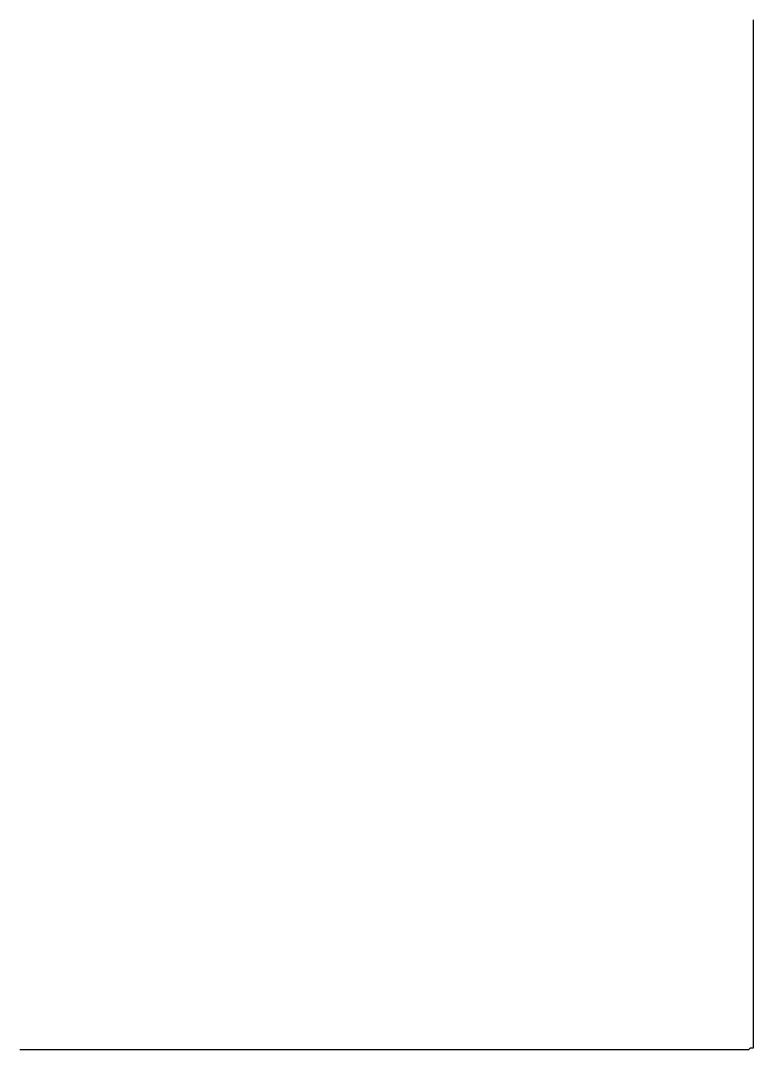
# Model space of a CAD drawing. Extents: x 11 to 695, y 10 to 490.
# Drawn here: x 609.7 to 695.1, y 10.1 to 130 of the extents above; entities that cross this region are included whole.
import ezdxf

# ---------------------------------------------------------------- set-up
doc = ezdxf.new("R2010")
doc.units = 0

msp = doc.modelspace()

# ---------------------------------------------------------------- linework, layer by layer
at = {"layer": 'contour_0'}
for p, q in [((695.12, 129.9), (695.12, 130.08)), ((695.12, 129.73), (695.12, 129.9)), ((695.12, 129.55), (695.12, 129.73)), ((695.12, 129.37), (695.12, 129.55)), ((695.12, 129.2), (695.12, 129.37)), ((695.12, 129.02), (695.12, 129.2)), ((695.12, 128.84), (695.12, 129.02)), ((695.12, 128.67), (695.12, 128.84)), ((695.12, 128.49), (695.12, 128.67)), ((695.12, 128.31), (695.12, 128.49)), ((695.12, 128.14), (695.12, 128.31)), ((695.12, 127.96), (695.12, 128.14)), ((695.12, 127.78), (695.12, 127.96)), ((695.12, 127.61), (695.12, 127.78)), ((695.12, 127.43), (695.12, 127.61)), ((695.12, 127.25), (695.12, 127.43)), ((695.12, 127.08), (695.12, 127.25)), ((695.12, 126.9), (695.12, 127.08)), ((695.12, 126.72), (695.12, 126.9)), ((695.12, 126.55), (695.12, 126.72)), ((695.12, 126.37), (695.12, 126.55)), ((695.12, 126.19), (695.12, 126.37)), ((695.12, 126.02), (695.12, 126.19)), ((695.12, 125.84), (695.12, 126.02)), ((695.12, 125.66), (695.12, 125.84)), ((695.12, 125.49), (695.12, 125.66)), ((695.12, 125.31), (695.12, 125.49)), ((695.12, 125.13), (695.12, 125.31)), ((695.12, 124.96), (695.12, 125.13)), ((695.12, 124.78), (695.12, 124.96)), ((695.12, 124.6), (695.12, 124.78)), ((695.12, 124.43), (695.12, 124.6)), ((695.12, 124.25), (695.12, 124.43)), ((695.12, 124.07), (695.12, 124.25)), ((695.12, 123.9), (695.12, 124.07)), ((695.12, 123.72), (695.12, 123.9)), ((695.12, 123.54), (695.12, 123.72)), ((695.12, 123.37), (695.12, 123.54)), ((695.12, 123.19), (695.12, 123.37)), ((695.12, 123.01), (695.12, 123.19)), ((695.12, 122.83), (695.12, 123.01)), ((695.12, 122.66), (695.12, 122.83)), ((695.12, 122.48), (695.12, 122.66)), ((695.12, 122.3), (695.12, 122.48)), ((695.12, 122.13), (695.12, 122.3)), ((695.12, 121.95), (695.12, 122.13)), ((695.12, 121.77), (695.12, 121.95)), ((695.12, 121.6), (695.12, 121.77)), ((695.12, 121.42), (695.12, 121.6)), ((695.12, 121.24), (695.12, 121.42)), ((695.12, 121.07), (695.12, 121.24)), ((695.12, 120.89), (695.12, 121.07)), ((695.12, 120.71), (695.12, 120.89)), ((695.12, 120.54), (695.12, 120.71)), ((695.12, 120.36), (695.12, 120.54)), ((695.12, 120.18), (695.12, 120.36)), ((695.12, 120.01), (695.12, 120.18)), ((695.12, 119.83), (695.12, 120.01)), ((695.12, 119.65), (695.12, 119.83)), ((695.12, 119.48), (695.12, 119.65)), ((695.12, 119.3), (695.12, 119.48)), ((695.12, 119.12), (695.12, 119.3)), ((695.12, 118.95), (695.12, 119.12)), ((695.12, 118.77), (695.12, 118.95)), ((695.12, 118.59), (695.12, 118.77)), ((695.12, 118.42), (695.12, 118.59)), ((695.12, 118.24), (695.12, 118.42)), ((695.12, 118.06), (695.12, 118.24)), ((695.12, 117.89), (695.12, 118.06)), ((695.12, 117.71), (695.12, 117.89)), ((695.12, 117.53), (695.12, 117.71)), ((695.12, 117.36), (695.12, 117.53)), ((695.12, 117.18), (695.12, 117.36)), ((695.12, 117), (695.12, 117.18)), ((695.12, 116.83), (695.12, 117)), ((695.12, 116.65), (695.12, 116.83)), ((695.12, 116.47), (695.12, 116.65)), ((695.12, 116.3), (695.12, 116.47)), ((695.12, 116.12), (695.12, 116.3)), ((695.12, 115.94), (695.12, 116.12)), ((695.12, 115.77), (695.12, 115.94)), ((695.12, 115.59), (695.12, 115.77)), ((695.12, 115.41), (695.12, 115.59)), ((695.12, 115.24), (695.12, 115.41)), ((695.12, 115.06), (695.12, 115.24)), ((695.12, 114.88), (695.12, 115.06)), ((695.12, 114.7), (695.12, 114.88)), ((695.12, 114.53), (695.12, 114.7)), ((695.12, 114.35), (695.12, 114.53)), ((695.12, 114.17), (695.12, 114.35)), ((695.12, 114), (695.12, 114.17)), ((695.12, 113.82), (695.12, 114)), ((695.12, 113.64), (695.12, 113.82)), ((695.12, 113.47), (695.12, 113.64)), ((695.12, 113.29), (695.12, 113.47)), ((695.12, 113.11), (695.12, 113.29)), ((695.12, 112.94), (695.12, 113.11)), ((695.12, 112.76), (695.12, 112.94)), ((695.12, 112.58), (695.12, 112.76)), ((695.12, 112.41), (695.12, 112.58)), ((695.12, 112.23), (695.12, 112.41)), ((695.12, 112.05), (695.12, 112.23)), ((695.12, 111.88), (695.12, 112.05)), ((695.12, 111.7), (695.12, 111.88)), ((695.12, 111.52), (695.12, 111.7)), ((695.12, 111.35), (695.12, 111.52)), ((695.12, 111.17), (695.12, 111.35)), ((695.12, 110.99), (695.12, 111.17)), ((695.12, 110.82), (695.12, 110.99)), ((695.12, 110.64), (695.12, 110.82)), ((695.12, 110.46), (695.12, 110.64)), ((695.12, 110.29), (695.12, 110.46)), ((695.12, 110.11), (695.12, 110.29)), ((695.12, 109.93), (695.12, 110.11)), ((695.12, 109.76), (695.12, 109.93)), ((695.12, 109.58), (695.12, 109.76)), ((695.12, 109.4), (695.12, 109.58)), ((695.12, 109.23), (695.12, 109.4)), ((695.12, 109.05), (695.12, 109.23)), ((695.12, 108.87), (695.12, 109.05)), ((695.12, 108.7), (695.12, 108.87)), ((695.12, 108.52), (695.12, 108.7)), ((695.12, 108.34), (695.12, 108.52)), ((695.12, 108.17), (695.12, 108.34)), ((695.12, 107.99), (695.12, 108.17)), ((695.12, 107.81), (695.12, 107.99)), ((695.12, 107.64), (695.12, 107.81)), ((695.12, 107.46), (695.12, 107.64)), ((695.12, 107.28), (695.12, 107.46)), ((695.12, 107.1), (695.12, 107.28)), ((695.12, 106.93), (695.12, 107.1)), ((695.12, 106.75), (695.12, 106.93)), ((695.12, 106.57), (695.12, 106.75)), ((695.12, 106.4), (695.12, 106.57)), ((695.12, 106.22), (695.12, 106.4)), ((695.12, 106.04), (695.12, 106.22)), ((695.12, 105.87), (695.12, 106.04)), ((695.12, 105.69), (695.12, 105.87)), ((695.12, 105.51), (695.12, 105.69)), ((695.12, 105.34), (695.12, 105.51)), ((695.12, 105.16), (695.12, 105.34)), ((695.12, 104.98), (695.12, 105.16)), ((695.12, 104.81), (695.12, 104.98)), ((695.12, 104.63), (695.12, 104.81)), ((695.12, 104.45), (695.12, 104.63)), ((695.12, 104.28), (695.12, 104.45)), ((695.12, 104.1), (695.12, 104.28)), ((695.12, 103.92), (695.12, 104.1)), ((695.12, 103.75), (695.12, 103.92)), ((695.12, 103.57), (695.12, 103.75)), ((695.12, 103.39), (695.12, 103.57)), ((695.12, 103.22), (695.12, 103.39)), ((695.12, 103.04), (695.12, 103.22)), ((695.12, 102.86), (695.12, 103.04)), ((695.12, 102.69), (695.12, 102.86)), ((695.12, 102.51), (695.12, 102.69)), ((695.12, 102.33), (695.12, 102.51)), ((695.12, 102.16), (695.12, 102.33)), ((695.12, 101.98), (695.12, 102.16)), ((695.12, 101.8), (695.12, 101.98)), ((695.12, 101.63), (695.12, 101.8)), ((695.12, 101.45), (695.12, 101.63)), ((695.12, 101.27), (695.12, 101.45)), ((695.12, 101.1), (695.12, 101.27)), ((695.12, 100.92), (695.12, 101.1)), ((695.12, 100.74), (695.12, 100.92)), ((695.12, 100.57), (695.12, 100.74)), ((695.12, 100.39), (695.12, 100.57)), ((695.12, 100.21), (695.12, 100.39)), ((695.12, 100.04), (695.12, 100.21)), ((695.12, 99.86), (695.12, 100.04)), ((695.12, 99.68), (695.12, 99.86)), ((695.12, 99.51), (695.12, 99.68)), ((695.12, 99.33), (695.12, 99.51)), ((695.12, 99.15), (695.12, 99.33)), ((695.12, 98.97), (695.12, 99.15)), ((695.12, 98.8), (695.12, 98.97)), ((695.12, 98.62), (695.12, 98.8)), ((695.12, 98.44), (695.12, 98.62)), ((695.12, 98.27), (695.12, 98.44)), ((695.12, 98.09), (695.12, 98.27)), ((695.12, 97.91), (695.12, 98.09)), ((695.12, 97.74), (695.12, 97.91)), ((695.12, 97.56), (695.12, 97.74)), ((695.12, 97.38), (695.12, 97.56)), ((695.12, 97.21), (695.12, 97.38)), ((695.12, 97.03), (695.12, 97.21)), ((695.12, 96.85), (695.12, 97.03)), ((695.12, 96.68), (695.12, 96.85)), ((695.12, 96.5), (695.12, 96.68)), ((695.12, 96.32), (695.12, 96.5)), ((695.12, 96.15), (695.12, 96.32)), ((695.12, 95.97), (695.12, 96.15)), ((695.12, 95.79), (695.12, 95.97)), ((695.12, 95.62), (695.12, 95.79)), ((695.12, 95.44), (695.12, 95.62)), ((695.12, 95.26), (695.12, 95.44)), ((695.12, 95.09), (695.12, 95.26)), ((695.12, 94.91), (695.12, 95.09)), ((695.12, 94.73), (695.12, 94.91)), ((695.12, 94.56), (695.12, 94.73)), ((695.12, 94.38), (695.12, 94.56)), ((695.12, 94.2), (695.12, 94.38)), ((695.12, 94.03), (695.12, 94.2)), ((695.12, 93.85), (695.12, 94.03)), ((695.12, 93.67), (695.12, 93.85)), ((695.12, 93.5), (695.12, 93.67)), ((695.12, 93.32), (695.12, 93.5)), ((695.12, 93.14), (695.12, 93.32)), ((695.12, 92.97), (695.12, 93.14)), ((695.12, 92.79), (695.12, 92.97)), ((695.12, 92.61), (695.12, 92.79)), ((695.12, 92.44), (695.12, 92.61)), ((695.12, 92.26), (695.12, 92.44)), ((695.12, 92.08), (695.12, 92.26)), ((695.12, 91.91), (695.12, 92.08)), ((695.12, 91.73), (695.12, 91.91)), ((695.12, 91.55), (695.12, 91.73)), ((695.12, 91.38), (695.12, 91.55)), ((695.12, 91.2), (695.12, 91.38)), ((695.12, 91.02), (695.12, 91.2)), ((695.12, 90.84), (695.12, 91.02)), ((695.12, 90.67), (695.12, 90.84)), ((695.12, 90.49), (695.12, 90.67)), ((695.12, 90.31), (695.12, 90.49)), ((695.12, 90.14), (695.12, 90.31)), ((695.12, 89.96), (695.12, 90.14)), ((695.12, 89.78), (695.12, 89.96)), ((695.12, 89.61), (695.12, 89.78)), ((695.12, 89.43), (695.12, 89.61)), ((695.12, 89.25), (695.12, 89.43)), ((695.12, 89.08), (695.12, 89.25)), ((695.12, 88.9), (695.12, 89.08)), ((695.12, 88.72), (695.12, 88.9)), ((695.12, 88.55), (695.12, 88.72)), ((695.12, 88.37), (695.12, 88.55)), ((695.12, 88.19), (695.12, 88.37)), ((695.12, 88.02), (695.12, 88.19)), ((695.12, 87.84), (695.12, 88.02)), ((695.12, 87.66), (695.12, 87.84)), ((695.12, 87.49), (695.12, 87.66)), ((695.12, 87.31), (695.12, 87.49)), ((695.12, 87.13), (695.12, 87.31)), ((695.12, 86.96), (695.12, 87.13)), ((695.12, 86.78), (695.12, 86.96)), ((695.12, 86.6), (695.12, 86.78)), ((695.12, 86.43), (695.12, 86.6)), ((695.12, 86.25), (695.12, 86.43)), ((695.12, 86.07), (695.12, 86.25)), ((695.12, 85.9), (695.12, 86.07)), ((695.12, 85.72), (695.12, 85.9)), ((695.12, 85.54), (695.12, 85.72)), ((695.12, 85.37), (695.12, 85.54)), ((695.12, 85.19), (695.12, 85.37)), ((695.12, 85.01), (695.12, 85.19)), ((695.12, 84.84), (695.12, 85.01)), ((695.12, 84.66), (695.12, 84.84)), ((695.12, 84.48), (695.12, 84.66)), ((695.12, 84.31), (695.12, 84.48)), ((695.12, 84.13), (695.12, 84.31)), ((695.12, 83.95), (695.12, 84.13)), ((695.12, 83.78), (695.12, 83.95)), ((695.12, 83.6), (695.12, 83.78)), ((695.12, 83.42), (695.12, 83.6)), ((695.12, 83.24), (695.12, 83.42)), ((695.12, 83.07), (695.12, 83.24)), ((695.12, 82.89), (695.12, 83.07)), ((695.12, 82.71), (695.12, 82.89)), ((695.12, 82.54), (695.12, 82.71)), ((695.12, 82.36), (695.12, 82.54)), ((695.12, 82.18), (695.12, 82.36)), ((695.12, 82.01), (695.12, 82.18)), ((695.12, 81.83), (695.12, 82.01)), ((695.12, 81.65), (695.12, 81.83)), ((695.12, 81.48), (695.12, 81.65)), ((695.12, 81.3), (695.12, 81.48)), ((695.12, 81.12), (695.12, 81.3)), ((695.12, 80.95), (695.12, 81.12)), ((695.12, 80.77), (695.12, 80.95)), ((695.12, 80.59), (695.12, 80.77)), ((695.12, 80.42), (695.12, 80.59)), ((695.12, 80.24), (695.12, 80.42)), ((695.12, 80.06), (695.12, 80.24)), ((695.12, 79.89), (695.12, 80.06)), ((695.12, 79.71), (695.12, 79.89)), ((695.12, 79.53), (695.12, 79.71)), ((695.12, 79.36), (695.12, 79.53)), ((695.12, 79.18), (695.12, 79.36)), ((695.12, 79), (695.12, 79.18)), ((695.12, 78.83), (695.12, 79)), ((695.12, 78.65), (695.12, 78.83)), ((695.12, 78.47), (695.12, 78.65)), ((695.12, 78.3), (695.12, 78.47)), ((695.12, 78.12), (695.12, 78.3)), ((695.12, 77.94), (695.12, 78.12)), ((695.12, 77.77), (695.12, 77.94)), ((695.12, 77.59), (695.12, 77.77)), ((695.12, 77.41), (695.12, 77.59)), ((695.12, 77.24), (695.12, 77.41)), ((695.12, 77.06), (695.12, 77.24)), ((695.12, 76.88), (695.12, 77.06)), ((695.12, 76.71), (695.12, 76.88)), ((695.12, 76.53), (695.12, 76.71)), ((695.12, 76.35), (695.12, 76.53)), ((695.12, 76.18), (695.12, 76.35)), ((695.12, 76), (695.12, 76.18)), ((695.12, 75.82), (695.12, 76)), ((695.12, 75.65), (695.12, 75.82)), ((695.12, 75.47), (695.12, 75.65)), ((695.12, 75.29), (695.12, 75.47)), ((695.12, 75.11), (695.12, 75.29)), ((695.12, 74.94), (695.12, 75.11)), ((695.12, 74.76), (695.12, 74.94)), ((695.12, 74.58), (695.12, 74.76)), ((695.12, 74.41), (695.12, 74.58)), ((695.12, 74.23), (695.12, 74.41)), ((695.12, 74.05), (695.12, 74.23)), ((695.12, 73.88), (695.12, 74.05)), ((695.12, 73.7), (695.12, 73.88)), ((695.12, 73.52), (695.12, 73.7)), ((695.12, 73.35), (695.12, 73.52)), ((695.12, 73.17), (695.12, 73.35)), ((695.12, 72.99), (695.12, 73.17)), ((695.12, 72.82), (695.12, 72.99)), ((695.12, 72.64), (695.12, 72.82)), ((695.12, 72.46), (695.12, 72.64)), ((695.12, 72.29), (695.12, 72.46)), ((695.12, 72.11), (695.12, 72.29)), ((695.12, 71.93), (695.12, 72.11)), ((695.12, 71.76), (695.12, 71.93)), ((695.12, 71.58), (695.12, 71.76)), ((695.12, 71.4), (695.12, 71.58)), ((695.12, 71.23), (695.12, 71.4)), ((695.12, 71.05), (695.12, 71.23)), ((695.12, 70.87), (695.12, 71.05)), ((695.12, 70.7), (695.12, 70.87)), ((695.12, 70.52), (695.12, 70.7)), ((695.12, 70.34), (695.12, 70.52)), ((695.12, 70.17), (695.12, 70.34)), ((695.12, 69.99), (695.12, 70.17)), ((695.12, 69.81), (695.12, 69.99)), ((695.12, 69.64), (695.12, 69.81)), ((695.12, 69.46), (695.12, 69.64)), ((695.12, 69.28), (695.12, 69.46)), ((695.12, 69.11), (695.12, 69.28)), ((695.12, 68.93), (695.12, 69.11)), ((695.12, 68.75), (695.12, 68.93)), ((695.12, 68.58), (695.12, 68.75)), ((695.12, 68.4), (695.12, 68.58)), ((695.12, 68.22), (695.12, 68.4)), ((695.12, 68.05), (695.12, 68.22)), ((695.12, 67.87), (695.12, 68.05)), ((695.12, 67.69), (695.12, 67.87)), ((695.12, 67.52), (695.12, 67.69)), ((695.12, 67.34), (695.12, 67.52)), ((695.12, 67.16), (695.12, 67.34)), ((695.12, 66.98), (695.12, 67.16)), ((695.12, 66.81), (695.12, 66.98)), ((695.12, 66.63), (695.12, 66.81)), ((695.12, 66.45), (695.12, 66.63)), ((695.12, 66.28), (695.12, 66.45)), ((695.12, 66.1), (695.12, 66.28)), ((695.12, 65.92), (695.12, 66.1)), ((695.12, 65.75), (695.12, 65.92)), ((695.12, 65.57), (695.12, 65.75)), ((695.12, 65.39), (695.12, 65.57)), ((695.12, 65.22), (695.12, 65.39)), ((695.12, 65.04), (695.12, 65.22)), ((695.12, 64.86), (695.12, 65.04)), ((695.12, 64.69), (695.12, 64.86)), ((695.12, 64.51), (695.12, 64.69)), ((695.12, 64.33), (695.12, 64.51)), ((695.12, 64.16), (695.12, 64.33)), ((695.12, 63.98), (695.12, 64.16)), ((695.12, 63.8), (695.12, 63.98)), ((695.12, 63.63), (695.12, 63.8)), ((695.12, 63.45), (695.12, 63.63)), ((695.12, 63.27), (695.12, 63.45)), ((695.12, 63.1), (695.12, 63.27)), ((695.12, 62.92), (695.12, 63.1)), ((695.12, 62.74), (695.12, 62.92)), ((695.12, 62.57), (695.12, 62.74)), ((695.12, 62.39), (695.12, 62.57)), ((695.12, 62.21), (695.12, 62.39)), ((695.12, 62.04), (695.12, 62.21)), ((695.12, 61.86), (695.12, 62.04)), ((695.12, 61.68), (695.12, 61.86)), ((695.12, 61.51), (695.12, 61.68)), ((695.12, 61.33), (695.12, 61.51)), ((695.12, 61.15), (695.12, 61.33)), ((695.12, 60.98), (695.12, 61.15)), ((695.12, 60.8), (695.12, 60.98)), ((695.12, 60.62), (695.12, 60.8)), ((695.12, 60.45), (695.12, 60.62)), ((695.12, 60.27), (695.12, 60.45)), ((695.12, 60.09), (695.12, 60.27)), ((695.12, 59.92), (695.12, 60.09)), ((695.12, 59.74), (695.12, 59.92)), ((695.12, 59.56), (695.12, 59.74)), ((695.12, 59.38), (695.12, 59.56)), ((695.12, 59.21), (695.12, 59.38)), ((695.12, 59.03), (695.12, 59.21)), ((695.12, 58.85), (695.12, 59.03)), ((695.12, 58.68), (695.12, 58.85)), ((695.12, 58.5), (695.12, 58.68)), ((695.12, 58.32), (695.12, 58.5)), ((695.12, 58.15), (695.12, 58.32)), ((695.12, 57.97), (695.12, 58.15)), ((695.12, 57.79), (695.12, 57.97)), ((695.12, 57.62), (695.12, 57.79)), ((695.12, 57.44), (695.12, 57.62)), ((695.12, 57.26), (695.12, 57.44)), ((695.12, 57.09), (695.12, 57.26)), ((695.12, 56.91), (695.12, 57.09)), ((695.12, 56.73), (695.12, 56.91)), ((695.12, 56.56), (695.12, 56.73)), ((695.12, 56.38), (695.12, 56.56)), ((695.12, 56.2), (695.12, 56.38)), ((695.12, 56.03), (695.12, 56.2)), ((695.12, 55.85), (695.12, 56.03)), ((695.12, 55.67), (695.12, 55.85)), ((695.12, 55.5), (695.12, 55.67)), ((695.12, 55.32), (695.12, 55.5)), ((695.12, 55.14), (695.12, 55.32)), ((695.12, 54.97), (695.12, 55.14)), ((695.12, 54.79), (695.12, 54.97)), ((695.12, 54.61), (695.12, 54.79)), ((695.12, 54.44), (695.12, 54.61)), ((695.12, 54.26), (695.12, 54.44)), ((695.12, 54.08), (695.12, 54.26)), ((695.12, 53.91), (695.12, 54.08)), ((695.12, 53.73), (695.12, 53.91)), ((695.12, 53.55), (695.12, 53.73)), ((695.12, 53.38), (695.12, 53.55)), ((695.12, 53.2), (695.12, 53.38)), ((695.12, 53.02), (695.12, 53.2)), ((695.12, 52.85), (695.12, 53.02)), ((695.12, 52.67), (695.12, 52.85)), ((695.12, 52.49), (695.12, 52.67)), ((695.12, 52.32), (695.12, 52.49)), ((695.12, 52.14), (695.12, 52.32)), ((695.12, 51.96), (695.12, 52.14)), ((695.12, 51.79), (695.12, 51.96)), ((695.12, 51.61), (695.12, 51.79)), ((695.12, 51.43), (695.12, 51.61)), ((695.12, 51.25), (695.12, 51.43)), ((695.12, 51.08), (695.12, 51.25)), ((695.12, 50.9), (695.12, 51.08)), ((695.12, 50.72), (695.12, 50.9)), ((695.12, 50.55), (695.12, 50.72)), ((695.12, 50.37), (695.12, 50.55)), ((695.12, 50.19), (695.12, 50.37)), ((695.12, 50.02), (695.12, 50.19)), ((695.12, 49.84), (695.12, 50.02)), ((695.12, 49.66), (695.12, 49.84)), ((695.12, 49.49), (695.12, 49.66)), ((695.12, 49.31), (695.12, 49.49)), ((695.12, 49.13), (695.12, 49.31)), ((695.12, 48.96), (695.12, 49.13)), ((695.12, 48.78), (695.12, 48.96)), ((695.12, 48.6), (695.12, 48.78)), ((695.12, 48.43), (695.12, 48.6)), ((695.12, 48.25), (695.12, 48.43)), ((695.12, 48.07), (695.12, 48.25)), ((695.12, 47.9), (695.12, 48.07)), ((695.12, 47.72), (695.12, 47.9)), ((695.12, 47.54), (695.12, 47.72)), ((695.12, 47.37), (695.12, 47.54)), ((695.12, 47.19), (695.12, 47.37)), ((695.12, 47.01), (695.12, 47.19)), ((695.12, 46.84), (695.12, 47.01)), ((695.12, 46.66), (695.12, 46.84)), ((695.12, 46.48), (695.12, 46.66)), ((695.12, 46.31), (695.12, 46.48)), ((695.12, 46.13), (695.12, 46.31)), ((695.12, 45.95), (695.12, 46.13)), ((695.12, 45.78), (695.12, 45.95)), ((695.12, 45.6), (695.12, 45.78)), ((695.12, 45.42), (695.12, 45.6)), ((695.12, 45.25), (695.12, 45.42)), ((695.12, 45.07), (695.12, 45.25)), ((695.12, 44.89), (695.12, 45.07)), ((695.12, 44.72), (695.12, 44.89)), ((695.12, 44.54), (695.12, 44.72)), ((695.12, 44.36), (695.12, 44.54)), ((695.12, 44.19), (695.12, 44.36)), ((695.12, 44.01), (695.12, 44.19)), ((695.12, 43.83), (695.12, 44.01)), ((695.12, 43.66), (695.12, 43.83)), ((695.12, 43.48), (695.12, 43.66)), ((695.12, 43.3), (695.12, 43.48)), ((695.12, 43.12), (695.12, 43.3)), ((695.12, 42.95), (695.12, 43.12)), ((695.12, 42.77), (695.12, 42.95)), ((695.12, 42.59), (695.12, 42.77)), ((695.12, 42.42), (695.12, 42.59)), ((695.12, 42.24), (695.12, 42.42)), ((695.12, 42.06), (695.12, 42.24)), ((695.12, 41.89), (695.12, 42.06)), ((695.12, 41.71), (695.12, 41.89)), ((695.12, 41.53), (695.12, 41.71)), ((695.12, 41.36), (695.12, 41.53)), ((695.12, 41.18), (695.12, 41.36)), ((695.12, 41), (695.12, 41.18)), ((695.12, 40.83), (695.12, 41)), ((695.12, 40.65), (695.12, 40.83)), ((695.12, 40.47), (695.12, 40.65)), ((695.12, 40.3), (695.12, 40.47)), ((695.12, 40.12), (695.12, 40.3)), ((695.12, 39.94), (695.12, 40.12)), ((695.12, 39.77), (695.12, 39.94)), ((695.12, 39.59), (695.12, 39.77)), ((695.12, 39.41), (695.12, 39.59)), ((695.12, 39.24), (695.12, 39.41)), ((695.12, 39.06), (695.12, 39.24)), ((695.12, 38.88), (695.12, 39.06)), ((695.12, 38.71), (695.12, 38.88)), ((695.12, 38.53), (695.12, 38.71)), ((695.12, 38.35), (695.12, 38.53)), ((695.12, 38.18), (695.12, 38.35)), ((695.12, 38), (695.12, 38.18)), ((695.12, 37.82), (695.12, 38)), ((695.12, 37.65), (695.12, 37.82)), ((695.12, 37.47), (695.12, 37.65)), ((695.12, 37.29), (695.12, 37.47)), ((695.12, 37.12), (695.12, 37.29)), ((695.12, 36.94), (695.12, 37.12)), ((695.12, 36.76), (695.12, 36.94)), ((695.12, 36.59), (695.12, 36.76)), ((695.12, 36.41), (695.12, 36.59)), ((695.12, 36.23), (695.12, 36.41)), ((695.12, 36.06), (695.12, 36.23)), ((695.12, 35.88), (695.12, 36.06)), ((695.12, 35.7), (695.12, 35.88)), ((695.12, 35.52), (695.12, 35.7)), ((695.12, 35.35), (695.12, 35.52)), ((695.12, 35.17), (695.12, 35.35)), ((695.12, 34.99), (695.12, 35.17)), ((695.12, 34.82), (695.12, 34.99)), ((695.12, 34.64), (695.12, 34.82)), ((695.12, 34.46), (695.12, 34.64)), ((695.12, 34.29), (695.12, 34.46)), ((695.12, 34.11), (695.12, 34.29)), ((695.12, 33.93), (695.12, 34.11)), ((695.12, 33.76), (695.12, 33.93)), ((695.12, 33.58), (695.12, 33.76)), ((695.12, 33.4), (695.12, 33.58)), ((695.12, 33.23), (695.12, 33.4)), ((695.12, 33.05), (695.12, 33.23)), ((695.12, 32.87), (695.12, 33.05)), ((695.12, 32.7), (695.12, 32.87)), ((695.12, 32.52), (695.12, 32.7)), ((695.12, 32.34), (695.12, 32.52)), ((695.12, 32.17), (695.12, 32.34)), ((695.12, 31.99), (695.12, 32.17)), ((695.12, 31.81), (695.12, 31.99)), ((695.12, 31.64), (695.12, 31.81)), ((695.12, 31.46), (695.12, 31.64)), ((695.12, 31.28), (695.12, 31.46)), ((695.12, 31.11), (695.12, 31.28)), ((695.12, 30.93), (695.12, 31.11)), ((695.12, 30.75), (695.12, 30.93)), ((695.12, 30.58), (695.12, 30.75)), ((695.12, 30.4), (695.12, 30.58)), ((695.12, 30.22), (695.12, 30.4)), ((695.12, 30.05), (695.12, 30.22)), ((695.12, 29.87), (695.12, 30.05)), ((695.12, 29.69), (695.12, 29.87)), ((695.12, 29.52), (695.12, 29.69)), ((695.12, 29.34), (695.12, 29.52)), ((695.12, 29.16), (695.12, 29.34)), ((695.12, 28.99), (695.12, 29.16)), ((695.12, 28.81), (695.12, 28.99)), ((695.12, 28.63), (695.12, 28.81)), ((695.12, 28.46), (695.12, 28.63)), ((695.12, 28.28), (695.12, 28.46)), ((695.12, 28.1), (695.12, 28.28)), ((695.12, 27.93), (695.12, 28.1)), ((695.12, 27.75), (695.12, 27.93)), ((695.12, 27.57), (695.12, 27.75)), ((695.12, 27.39), (695.12, 27.57)), ((695.12, 27.22), (695.12, 27.39)), ((695.12, 27.04), (695.12, 27.22)), ((695.12, 26.86), (695.12, 27.04)), ((695.12, 26.69), (695.12, 26.86)), ((695.12, 26.51), (695.12, 26.69)), ((695.12, 26.33), (695.12, 26.51)), ((695.12, 26.16), (695.12, 26.33)), ((695.12, 25.98), (695.12, 26.16)), ((695.12, 25.8), (695.12, 25.98)), ((695.12, 25.63), (695.12, 25.8)), ((695.12, 25.45), (695.12, 25.63)), ((695.12, 25.27), (695.12, 25.45)), ((695.12, 25.1), (695.12, 25.27)), ((695.12, 24.92), (695.12, 25.1)), ((695.12, 24.74), (695.12, 24.92)), ((695.12, 24.57), (695.12, 24.74)), ((695.12, 24.39), (695.12, 24.57)), ((695.12, 24.21), (695.12, 24.39)), ((695.12, 24.04), (695.12, 24.21)), ((695.12, 23.86), (695.12, 24.04)), ((695.12, 23.68), (695.12, 23.86)), ((695.12, 23.51), (695.12, 23.68)), ((695.12, 23.33), (695.12, 23.51)), ((695.12, 23.15), (695.12, 23.33)), ((695.12, 22.98), (695.12, 23.15)), ((695.12, 22.8), (695.12, 22.98)), ((695.12, 22.62), (695.12, 22.8)), ((695.12, 22.45), (695.12, 22.62)), ((695.12, 22.27), (695.12, 22.45)), ((695.12, 22.09), (695.12, 22.27)), ((695.12, 21.92), (695.12, 22.09)), ((695.12, 21.74), (695.12, 21.92)), ((695.12, 21.56), (695.12, 21.74)), ((695.12, 21.39), (695.12, 21.56)), ((695.12, 21.21), (695.12, 21.39)), ((695.12, 21.03), (695.12, 21.21)), ((695.12, 20.86), (695.12, 21.03)), ((695.12, 20.68), (695.12, 20.86)), ((695.12, 20.5), (695.12, 20.68)), ((695.12, 20.33), (695.12, 20.5)), ((695.12, 20.15), (695.12, 20.33)), ((695.12, 19.97), (695.12, 20.15)), ((695.12, 19.79), (695.12, 19.97)), ((695.12, 19.62), (695.12, 19.79)), ((695.12, 19.44), (695.12, 19.62)), ((695.12, 19.26), (695.12, 19.44)), ((695.12, 19.09), (695.12, 19.26)), ((695.12, 18.91), (695.12, 19.09)), ((695.12, 18.73), (695.12, 18.91)), ((695.12, 18.56), (695.12, 18.73)), ((695.12, 18.38), (695.12, 18.56)), ((695.12, 18.2), (695.12, 18.38)), ((695.12, 18.03), (695.12, 18.2)), ((695.12, 17.85), (695.12, 18.03)), ((695.12, 17.67), (695.12, 17.85)), ((695.12, 17.5), (695.12, 17.67)), ((695.12, 17.32), (695.12, 17.5)), ((695.12, 17.14), (695.12, 17.32)), ((695.12, 16.97), (695.12, 17.14)), ((695.12, 16.79), (695.12, 16.97)), ((695.12, 16.61), (695.12, 16.79)), ((695.12, 16.44), (695.12, 16.61)), ((695.12, 16.26), (695.12, 16.44)), ((695.12, 16.08), (695.12, 16.26)), ((695.12, 15.91), (695.12, 16.08)), ((695.12, 15.73), (695.12, 15.91)), ((695.12, 15.55), (695.12, 15.73)), ((695.12, 15.38), (695.12, 15.55)), ((695.12, 15.2), (695.12, 15.38)), ((695.12, 15.02), (695.12, 15.2)), ((695.12, 14.85), (695.12, 15.02)), ((695.12, 14.67), (695.12, 14.85)), ((695.12, 14.49), (695.12, 14.67)), ((695.12, 14.32), (695.12, 14.49)), ((695.12, 14.14), (695.12, 14.32)), ((695.12, 13.96), (695.12, 14.14)), ((695.12, 13.79), (695.12, 13.96)), ((695.12, 13.61), (695.12, 13.79)), ((695.12, 13.43), (695.12, 13.61)), ((695.12, 13.26), (695.12, 13.43)), ((695.12, 13.08), (695.12, 13.26)), ((695.12, 12.9), (695.12, 13.08)), ((695.12, 12.73), (695.12, 12.9)), ((695.12, 12.55), (695.12, 12.73)), ((695.12, 12.37), (695.12, 12.55)), ((695.12, 12.2), (695.12, 12.37)), ((695.12, 12.02), (695.12, 12.2)), ((695.12, 11.84), (695.12, 12.02)), ((695.12, 11.66), (695.12, 11.84)), ((695.12, 11.49), (695.12, 11.66)), ((695.12, 11.31), (695.12, 11.49)), ((695.12, 11.13), (695.12, 11.31)), ((695.12, 10.96), (695.12, 11.13)), ((695.12, 10.78), (695.12, 10.96)), ((609.58, 10.07), (609.76, 10.07)), ((609.76, 10.07), (609.93, 10.07)), ((609.93, 10.07), (610.11, 10.07)), ((610.11, 10.07), (610.29, 10.07)), ((610.29, 10.07), (610.46, 10.07)), ((610.46, 10.07), (610.64, 10.07)), ((610.64, 10.07), (610.82, 10.07)), ((610.82, 10.07), (610.99, 10.07)), ((610.99, 10.07), (611.17, 10.07)), ((611.17, 10.07), (611.35, 10.07)), ((611.35, 10.07), (611.52, 10.07)), ((611.52, 10.07), (611.7, 10.07)), ((611.7, 10.07), (611.88, 10.07)), ((611.88, 10.07), (612.05, 10.07)), ((612.05, 10.07), (612.23, 10.07)), ((612.23, 10.07), (612.41, 10.07)), ((612.41, 10.07), (612.58, 10.07)), ((612.58, 10.07), (612.76, 10.07)), ((612.76, 10.07), (612.94, 10.07)), ((612.94, 10.07), (613.11, 10.07)), ((613.11, 10.07), (613.29, 10.07)), ((613.29, 10.07), (613.47, 10.07)), ((613.47, 10.07), (613.64, 10.07)), ((613.64, 10.07), (613.82, 10.07)), ((613.82, 10.07), (614, 10.07)), ((614, 10.07), (614.17, 10.07)), ((614.17, 10.07), (614.35, 10.07)), ((614.35, 10.07), (614.53, 10.07)), ((614.53, 10.07), (614.7, 10.07)), ((614.7, 10.07), (614.88, 10.07)), ((614.88, 10.07), (615.06, 10.07)), ((615.06, 10.07), (615.24, 10.07)), ((615.24, 10.07), (615.41, 10.07)), ((615.41, 10.07), (615.59, 10.07)), ((615.59, 10.07), (615.77, 10.07)), ((615.77, 10.07), (615.94, 10.07)), ((615.94, 10.07), (616.12, 10.07)), ((616.12, 10.07), (616.3, 10.07)), ((616.3, 10.07), (616.47, 10.07)), ((616.47, 10.07), (616.65, 10.07)), ((616.65, 10.07), (616.83, 10.07)), ((616.83, 10.07), (617, 10.07)), ((617, 10.07), (617.18, 10.07)), ((617.18, 10.07), (617.36, 10.07)), ((617.36, 10.07), (617.53, 10.07)), ((617.53, 10.07), (617.71, 10.07)), ((617.71, 10.07), (617.89, 10.07)), ((617.89, 10.07), (618.06, 10.07)), ((618.06, 10.07), (618.24, 10.07)), ((618.24, 10.07), (618.42, 10.07)), ((618.42, 10.07), (618.59, 10.07)), ((618.59, 10.07), (618.77, 10.07)), ((618.77, 10.07), (618.95, 10.07)), ((618.95, 10.07), (619.12, 10.07)), ((619.12, 10.07), (619.3, 10.07)), ((619.3, 10.07), (619.48, 10.07)), ((619.48, 10.07), (619.65, 10.07)), ((619.65, 10.07), (619.83, 10.07)), ((619.83, 10.07), (620.01, 10.07)), ((620.01, 10.07), (620.18, 10.07)), ((620.18, 10.07), (620.36, 10.07)), ((620.36, 10.07), (620.54, 10.07)), ((620.54, 10.07), (620.71, 10.07)), ((620.71, 10.07), (620.89, 10.07)), ((620.89, 10.07), (621.07, 10.07)), ((621.07, 10.07), (621.24, 10.07)), ((621.24, 10.07), (621.42, 10.07)), ((621.42, 10.07), (621.6, 10.07)), ((621.6, 10.07), (621.77, 10.07)), ((621.77, 10.07), (621.95, 10.07)), ((621.95, 10.07), (622.13, 10.07)), ((622.13, 10.07), (622.3, 10.07)), ((622.3, 10.07), (622.48, 10.07)), ((622.48, 10.07), (622.66, 10.07)), ((622.66, 10.07), (622.83, 10.07)), ((622.83, 10.07), (623.01, 10.07)), ((623.01, 10.07), (623.19, 10.07)), ((623.19, 10.07), (623.37, 10.07)), ((623.37, 10.07), (623.54, 10.07)), ((623.54, 10.07), (623.72, 10.07)), ((623.72, 10.07), (623.9, 10.07)), ((623.9, 10.07), (624.07, 10.07)), ((624.07, 10.07), (624.25, 10.07)), ((624.25, 10.07), (624.43, 10.07)), ((624.43, 10.07), (624.6, 10.07)), ((624.6, 10.07), (624.78, 10.07)), ((624.78, 10.07), (624.96, 10.07)), ((624.96, 10.07), (625.13, 10.07)), ((625.13, 10.07), (625.31, 10.07)), ((625.31, 10.07), (625.49, 10.07)), ((625.49, 10.07), (625.66, 10.07)), ((625.66, 10.07), (625.84, 10.07)), ((625.84, 10.07), (626.02, 10.07)), ((626.02, 10.07), (626.19, 10.07)), ((626.19, 10.07), (626.37, 10.07)), ((626.37, 10.07), (626.55, 10.07)), ((626.55, 10.07), (626.72, 10.07)), ((626.72, 10.07), (626.9, 10.07)), ((626.9, 10.07), (627.08, 10.07)), ((627.08, 10.07), (627.25, 10.07)), ((627.25, 10.07), (627.43, 10.07)), ((627.43, 10.07), (627.61, 10.07)), ((627.61, 10.07), (627.78, 10.07)), ((627.78, 10.07), (627.96, 10.07)), ((627.96, 10.07), (628.14, 10.07)), ((628.14, 10.07), (628.31, 10.07)), ((628.31, 10.07), (628.49, 10.07)), ((628.49, 10.07), (628.67, 10.07)), ((628.67, 10.07), (628.84, 10.07)), ((628.84, 10.07), (629.02, 10.07)), ((629.02, 10.07), (629.2, 10.07)), ((629.2, 10.07), (629.37, 10.07)), ((629.37, 10.07), (629.55, 10.07)), ((629.55, 10.07), (629.73, 10.07)), ((629.73, 10.07), (629.9, 10.07)), ((629.9, 10.07), (630.08, 10.07)), ((630.08, 10.07), (630.26, 10.07)), ((630.26, 10.07), (630.43, 10.07)), ((630.43, 10.07), (630.61, 10.07)), ((630.61, 10.07), (630.79, 10.07)), ((630.79, 10.07), (630.97, 10.07)), ((630.97, 10.07), (631.14, 10.07)), ((631.14, 10.07), (631.32, 10.07)), ((631.32, 10.07), (631.5, 10.07)), ((631.5, 10.07), (631.67, 10.07)), ((631.67, 10.07), (631.85, 10.07)), ((631.85, 10.07), (632.03, 10.07)), ((632.03, 10.07), (632.2, 10.07)), ((632.2, 10.07), (632.38, 10.07)), ((632.38, 10.07), (632.56, 10.07)), ((632.56, 10.07), (632.73, 10.07)), ((632.73, 10.07), (632.91, 10.07)), ((632.91, 10.07), (633.09, 10.07)), ((633.09, 10.07), (633.26, 10.07)), ((633.26, 10.07), (633.44, 10.07)), ((633.44, 10.07), (633.62, 10.07)), ((633.62, 10.07), (633.79, 10.07)), ((633.79, 10.07), (633.97, 10.07)), ((633.97, 10.07), (634.15, 10.07)), ((634.15, 10.07), (634.32, 10.07)), ((634.32, 10.07), (634.5, 10.07)), ((634.5, 10.07), (634.68, 10.07)), ((634.68, 10.07), (634.85, 10.07)), ((634.85, 10.07), (635.03, 10.07)), ((635.03, 10.07), (635.21, 10.07)), ((635.21, 10.07), (635.38, 10.07)), ((635.38, 10.07), (635.56, 10.07)), ((635.56, 10.07), (635.74, 10.07)), ((635.74, 10.07), (635.91, 10.07)), ((635.91, 10.07), (636.09, 10.07)), ((636.09, 10.07), (636.27, 10.07)), ((636.27, 10.07), (636.44, 10.07)), ((636.44, 10.07), (636.62, 10.07)), ((636.62, 10.07), (636.8, 10.07)), ((636.8, 10.07), (636.97, 10.07)), ((636.97, 10.07), (637.15, 10.07)), ((637.15, 10.07), (637.33, 10.07)), ((637.33, 10.07), (637.5, 10.07)), ((637.5, 10.07), (637.68, 10.07)), ((637.68, 10.07), (637.86, 10.07)), ((637.86, 10.07), (638.03, 10.07)), ((638.03, 10.07), (638.21, 10.07)), ((638.21, 10.07), (638.39, 10.07)), ((638.39, 10.07), (638.56, 10.07)), ((638.56, 10.07), (638.74, 10.07)), ((638.74, 10.07), (638.92, 10.07)), ((638.92, 10.07), (639.1, 10.07)), ((639.1, 10.07), (639.27, 10.07)), ((639.27, 10.07), (639.45, 10.07)), ((639.45, 10.07), (639.63, 10.07)), ((639.63, 10.07), (639.8, 10.07)), ((639.8, 10.07), (639.98, 10.07)), ((639.98, 10.07), (640.16, 10.07)), ((640.16, 10.07), (640.33, 10.07)), ((640.33, 10.07), (640.51, 10.07)), ((640.51, 10.07), (640.69, 10.07)), ((640.69, 10.07), (640.86, 10.07)), ((640.86, 10.07), (641.04, 10.07)), ((641.04, 10.07), (641.22, 10.07)), ((641.22, 10.07), (641.39, 10.07)), ((641.39, 10.07), (641.57, 10.07)), ((641.57, 10.07), (641.75, 10.07)), ((641.75, 10.07), (641.92, 10.07)), ((641.92, 10.07), (642.1, 10.07)), ((642.1, 10.07), (642.28, 10.07)), ((642.28, 10.07), (642.45, 10.07)), ((642.45, 10.07), (642.63, 10.07)), ((642.63, 10.07), (642.81, 10.07)), ((642.81, 10.07), (642.98, 10.07)), ((642.98, 10.07), (643.16, 10.07)), ((643.16, 10.07), (643.34, 10.07)), ((643.34, 10.07), (643.51, 10.07)), ((643.51, 10.07), (643.69, 10.07)), ((643.69, 10.07), (643.87, 10.07)), ((643.87, 10.07), (644.04, 10.07)), ((644.04, 10.07), (644.22, 10.07)), ((644.22, 10.07), (644.4, 10.07)), ((644.4, 10.07), (644.57, 10.07)), ((644.57, 10.07), (644.75, 10.07)), ((644.75, 10.07), (644.93, 10.07)), ((644.93, 10.07), (645.1, 10.07)), ((645.1, 10.07), (645.28, 10.07)), ((645.28, 10.07), (645.46, 10.07)), ((645.46, 10.07), (645.63, 10.07)), ((645.63, 10.07), (645.81, 10.07)), ((645.81, 10.07), (645.99, 10.07)), ((645.99, 10.07), (646.16, 10.07)), ((646.16, 10.07), (646.34, 10.07)), ((646.34, 10.07), (646.52, 10.07)), ((646.52, 10.07), (646.69, 10.07)), ((646.69, 10.07), (646.87, 10.07)), ((646.87, 10.07), (647.05, 10.07)), ((647.05, 10.07), (647.23, 10.07)), ((647.23, 10.07), (647.4, 10.07)), ((647.4, 10.07), (647.58, 10.07)), ((647.58, 10.07), (647.76, 10.07)), ((647.76, 10.07), (647.93, 10.07)), ((647.93, 10.07), (648.11, 10.07)), ((648.11, 10.07), (648.29, 10.07)), ((648.29, 10.07), (648.46, 10.07)), ((648.46, 10.07), (648.64, 10.07)), ((648.64, 10.07), (648.82, 10.07)), ((648.82, 10.07), (648.99, 10.07)), ((648.99, 10.07), (649.17, 10.07)), ((649.17, 10.07), (649.35, 10.07)), ((649.35, 10.07), (649.52, 10.07)), ((649.52, 10.07), (649.7, 10.07)), ((649.7, 10.07), (649.88, 10.07)), ((649.88, 10.07), (650.05, 10.07)), ((650.05, 10.07), (650.23, 10.07)), ((650.23, 10.07), (650.41, 10.07)), ((650.41, 10.07), (650.58, 10.07)), ((650.58, 10.07), (650.76, 10.07)), ((650.76, 10.07), (650.94, 10.07)), ((650.94, 10.07), (651.11, 10.07)), ((651.11, 10.07), (651.29, 10.07)), ((651.29, 10.07), (651.47, 10.07)), ((651.47, 10.07), (651.64, 10.07)), ((651.64, 10.07), (651.82, 10.07)), ((651.82, 10.07), (652, 10.07)), ((652, 10.07), (652.17, 10.07)), ((652.17, 10.07), (652.35, 10.07)), ((652.35, 10.07), (652.53, 10.07)), ((652.53, 10.07), (652.7, 10.07)), ((652.7, 10.07), (652.88, 10.07)), ((652.88, 10.07), (653.06, 10.07)), ((653.06, 10.07), (653.23, 10.07)), ((653.23, 10.07), (653.41, 10.07)), ((653.41, 10.07), (653.59, 10.07)), ((653.59, 10.07), (653.76, 10.07)), ((653.76, 10.07), (653.94, 10.07)), ((653.94, 10.07), (654.12, 10.07)), ((654.12, 10.07), (654.29, 10.07)), ((654.29, 10.07), (654.47, 10.07)), ((654.47, 10.07), (654.65, 10.07)), ((654.65, 10.07), (654.83, 10.07)), ((654.83, 10.07), (655, 10.07)), ((655, 10.07), (655.18, 10.07)), ((655.18, 10.07), (655.36, 10.07)), ((655.36, 10.07), (655.53, 10.07)), ((655.53, 10.07), (655.71, 10.07)), ((655.71, 10.07), (655.89, 10.07)), ((655.89, 10.07), (656.06, 10.07)), ((656.06, 10.07), (656.24, 10.07)), ((656.24, 10.07), (656.42, 10.07)), ((656.42, 10.07), (656.59, 10.07)), ((656.59, 10.07), (656.77, 10.07)), ((656.77, 10.07), (656.95, 10.07)), ((656.95, 10.07), (657.12, 10.07)), ((657.12, 10.07), (657.3, 10.07)), ((657.3, 10.07), (657.48, 10.07)), ((657.48, 10.07), (657.65, 10.07)), ((657.65, 10.07), (657.83, 10.07)), ((657.83, 10.07), (658.01, 10.07)), ((658.01, 10.07), (658.18, 10.07)), ((658.18, 10.07), (658.36, 10.07)), ((658.36, 10.07), (658.54, 10.07)), ((658.54, 10.07), (658.71, 10.07)), ((658.71, 10.07), (658.89, 10.07)), ((658.89, 10.07), (659.07, 10.07)), ((659.07, 10.07), (659.24, 10.07)), ((659.24, 10.07), (659.42, 10.07)), ((659.42, 10.07), (659.6, 10.07)), ((659.6, 10.07), (659.77, 10.07)), ((659.77, 10.07), (659.95, 10.07)), ((659.95, 10.07), (660.13, 10.07)), ((660.13, 10.07), (660.3, 10.07)), ((660.3, 10.07), (660.48, 10.07)), ((660.48, 10.07), (660.66, 10.07)), ((660.66, 10.07), (660.83, 10.07)), ((660.83, 10.07), (661.01, 10.07)), ((661.01, 10.07), (661.19, 10.07)), ((661.19, 10.07), (661.36, 10.07)), ((661.36, 10.07), (661.54, 10.07)), ((661.54, 10.07), (661.72, 10.07)), ((661.72, 10.07), (661.89, 10.07)), ((661.89, 10.07), (662.07, 10.07)), ((662.07, 10.07), (662.25, 10.07)), ((662.25, 10.07), (662.42, 10.07)), ((662.42, 10.07), (662.6, 10.07)), ((662.6, 10.07), (662.78, 10.07)), ((662.78, 10.07), (662.96, 10.07)), ((662.96, 10.07), (663.13, 10.07)), ((663.13, 10.07), (663.31, 10.07)), ((663.31, 10.07), (663.49, 10.07)), ((663.49, 10.07), (663.66, 10.07)), ((663.66, 10.07), (663.84, 10.07)), ((663.84, 10.07), (664.02, 10.07)), ((664.02, 10.07), (664.19, 10.07)), ((664.19, 10.07), (664.37, 10.07)), ((664.37, 10.07), (664.55, 10.07)), ((664.55, 10.07), (664.72, 10.07)), ((664.72, 10.07), (664.9, 10.07)), ((664.9, 10.07), (665.08, 10.07)), ((665.08, 10.07), (665.25, 10.07)), ((665.25, 10.07), (665.43, 10.07)), ((665.43, 10.07), (665.61, 10.07)), ((665.61, 10.07), (665.78, 10.07)), ((665.78, 10.07), (665.96, 10.07)), ((665.96, 10.07), (666.14, 10.07)), ((666.14, 10.07), (666.31, 10.07)), ((666.31, 10.07), (666.49, 10.07)), ((666.49, 10.07), (666.67, 10.07)), ((666.67, 10.07), (666.84, 10.07)), ((666.84, 10.07), (667.02, 10.07)), ((667.02, 10.07), (667.2, 10.07)), ((667.2, 10.07), (667.37, 10.07)), ((667.37, 10.07), (667.55, 10.07)), ((667.55, 10.07), (667.73, 10.07)), ((667.73, 10.07), (667.9, 10.07)), ((667.9, 10.07), (668.08, 10.07)), ((668.08, 10.07), (668.26, 10.07)), ((668.26, 10.07), (668.43, 10.07)), ((668.43, 10.07), (668.61, 10.07)), ((668.61, 10.07), (668.79, 10.07)), ((668.79, 10.07), (668.96, 10.07)), ((668.96, 10.07), (669.14, 10.07)), ((669.14, 10.07), (669.32, 10.07)), ((669.32, 10.07), (669.49, 10.07)), ((669.49, 10.07), (669.67, 10.07)), ((669.67, 10.07), (669.85, 10.07)), ((669.85, 10.07), (670.02, 10.07)), ((670.02, 10.07), (670.2, 10.07)), ((670.2, 10.07), (670.38, 10.07)), ((670.38, 10.07), (670.55, 10.07)), ((670.55, 10.07), (670.73, 10.07)), ((670.73, 10.07), (670.91, 10.07)), ((670.91, 10.07), (671.09, 10.07)), ((671.09, 10.07), (671.26, 10.07)), ((671.26, 10.07), (671.44, 10.07)), ((671.44, 10.07), (671.62, 10.07)), ((671.62, 10.07), (671.79, 10.07)), ((671.79, 10.07), (671.97, 10.07)), ((671.97, 10.07), (672.15, 10.07)), ((672.15, 10.07), (672.32, 10.07)), ((672.32, 10.07), (672.5, 10.07)), ((672.5, 10.07), (672.68, 10.07)), ((672.68, 10.07), (672.85, 10.07)), ((672.85, 10.07), (673.03, 10.07)), ((673.03, 10.07), (673.21, 10.07)), ((673.21, 10.07), (673.38, 10.07)), ((673.38, 10.07), (673.56, 10.07)), ((673.56, 10.07), (673.74, 10.07)), ((673.74, 10.07), (673.91, 10.07)), ((673.91, 10.07), (674.09, 10.07)), ((674.09, 10.07), (674.27, 10.07)), ((674.27, 10.07), (674.44, 10.07)), ((674.44, 10.07), (674.62, 10.07)), ((674.62, 10.07), (674.8, 10.07)), ((674.8, 10.07), (674.97, 10.07)), ((674.97, 10.07), (675.15, 10.07)), ((675.15, 10.07), (675.33, 10.07)), ((675.33, 10.07), (675.5, 10.07)), ((675.5, 10.07), (675.68, 10.07)), ((675.68, 10.07), (675.86, 10.07)), ((675.86, 10.07), (676.03, 10.07)), ((676.03, 10.07), (676.21, 10.07)), ((676.21, 10.07), (676.39, 10.07)), ((676.39, 10.07), (676.56, 10.07)), ((676.56, 10.07), (676.74, 10.07)), ((676.74, 10.07), (676.92, 10.07)), ((676.92, 10.07), (677.09, 10.07)), ((677.09, 10.07), (677.27, 10.07)), ((677.27, 10.07), (677.45, 10.07)), ((677.45, 10.07), (677.62, 10.07)), ((677.62, 10.07), (677.8, 10.07)), ((677.8, 10.07), (677.98, 10.07)), ((677.98, 10.07), (678.15, 10.07)), ((678.15, 10.07), (678.33, 10.07)), ((678.33, 10.07), (678.51, 10.07)), ((678.51, 10.07), (678.69, 10.07)), ((678.69, 10.07), (678.86, 10.07)), ((678.86, 10.07), (679.04, 10.07)), ((679.04, 10.07), (679.22, 10.07)), ((679.22, 10.07), (679.39, 10.07)), ((679.39, 10.07), (679.57, 10.07)), ((679.57, 10.07), (679.75, 10.07)), ((679.75, 10.07), (679.92, 10.07)), ((679.92, 10.07), (680.1, 10.07)), ((680.1, 10.07), (680.28, 10.07)), ((680.28, 10.07), (680.45, 10.07)), ((680.45, 10.07), (680.63, 10.07)), ((680.63, 10.07), (680.81, 10.07)), ((680.81, 10.07), (680.98, 10.07)), ((680.98, 10.07), (681.16, 10.07)), ((681.16, 10.07), (681.34, 10.07)), ((681.34, 10.07), (681.51, 10.07)), ((681.51, 10.07), (681.69, 10.07)), ((681.69, 10.07), (681.87, 10.07)), ((681.87, 10.07), (682.04, 10.07)), ((682.04, 10.07), (682.22, 10.07)), ((682.22, 10.07), (682.4, 10.07)), ((682.4, 10.07), (682.57, 10.07)), ((682.57, 10.07), (682.75, 10.07)), ((682.75, 10.07), (682.93, 10.07)), ((682.93, 10.07), (683.1, 10.07)), ((683.1, 10.07), (683.28, 10.07)), ((683.28, 10.07), (683.46, 10.07)), ((683.46, 10.07), (683.63, 10.07)), ((683.63, 10.07), (683.81, 10.07)), ((683.81, 10.07), (683.99, 10.07)), ((683.99, 10.07), (684.16, 10.07)), ((684.16, 10.07), (684.34, 10.07)), ((684.34, 10.07), (684.52, 10.07)), ((684.52, 10.07), (684.69, 10.07)), ((684.69, 10.07), (684.87, 10.07)), ((684.87, 10.07), (685.05, 10.07)), ((685.05, 10.07), (685.22, 10.07)), ((685.22, 10.07), (685.4, 10.07)), ((685.4, 10.07), (685.58, 10.07)), ((685.58, 10.07), (685.75, 10.07)), ((685.75, 10.07), (685.93, 10.07)), ((685.93, 10.07), (686.11, 10.07)), ((686.11, 10.07), (686.28, 10.07)), ((686.28, 10.07), (686.46, 10.07)), ((686.46, 10.07), (686.64, 10.07)), ((686.64, 10.07), (686.82, 10.07)), ((686.82, 10.07), (686.99, 10.07)), ((686.99, 10.07), (687.17, 10.07)), ((687.17, 10.07), (687.35, 10.07)), ((687.35, 10.07), (687.52, 10.07)), ((687.52, 10.07), (687.7, 10.07)), ((687.7, 10.07), (687.88, 10.07)), ((687.88, 10.07), (688.05, 10.07)), ((688.05, 10.07), (688.23, 10.07)), ((688.23, 10.07), (688.41, 10.07)), ((688.41, 10.07), (688.58, 10.07)), ((688.58, 10.07), (688.76, 10.07)), ((688.76, 10.07), (688.94, 10.07)), ((688.94, 10.07), (689.11, 10.07)), ((689.11, 10.07), (689.29, 10.07)), ((689.29, 10.07), (689.47, 10.07)), ((689.47, 10.07), (689.64, 10.07)), ((689.64, 10.07), (689.82, 10.07)), ((689.82, 10.07), (690, 10.07)), ((690, 10.07), (690.17, 10.07)), ((690.17, 10.07), (690.35, 10.07)), ((690.35, 10.07), (690.53, 10.07)), ((690.53, 10.07), (690.7, 10.07)), ((690.7, 10.07), (690.88, 10.07)), ((690.88, 10.07), (691.06, 10.07)), ((691.06, 10.07), (691.23, 10.07)), ((691.23, 10.07), (691.41, 10.07)), ((691.41, 10.07), (691.59, 10.07)), ((691.59, 10.07), (691.76, 10.07)), ((691.76, 10.07), (691.94, 10.07)), ((691.94, 10.07), (692.12, 10.07)), ((692.12, 10.07), (692.29, 10.07)), ((692.29, 10.07), (692.47, 10.07)), ((692.47, 10.07), (692.65, 10.07)), ((692.65, 10.07), (692.82, 10.07)), ((692.82, 10.07), (693, 10.07)), ((693, 10.07), (693.18, 10.07)), ((693.18, 10.07), (693.35, 10.07)), ((693.35, 10.07), (693.53, 10.07)), ((693.53, 10.07), (693.71, 10.07)), ((693.71, 10.07), (693.88, 10.07)), ((693.88, 10.07), (694.06, 10.07)), ((694.06, 10.07), (694.24, 10.07)), ((694.24, 10.07), (694.41, 10.07)), ((694.41, 10.07), (694.59, 10.07)), ((694.59, 10.07), (694.77, 10.25)), ((694.77, 10.25), (694.95, 10.25)), ((694.95, 10.25), (695.12, 10.25)), ((695.12, 10.6), (695.12, 10.78)), ((695.12, 10.43), (695.12, 10.6)), ((695.12, 10.25), (695.12, 10.43))]:
    msp.add_line(p, q, dxfattribs=at)

doc.saveas('drawing.dxf')
